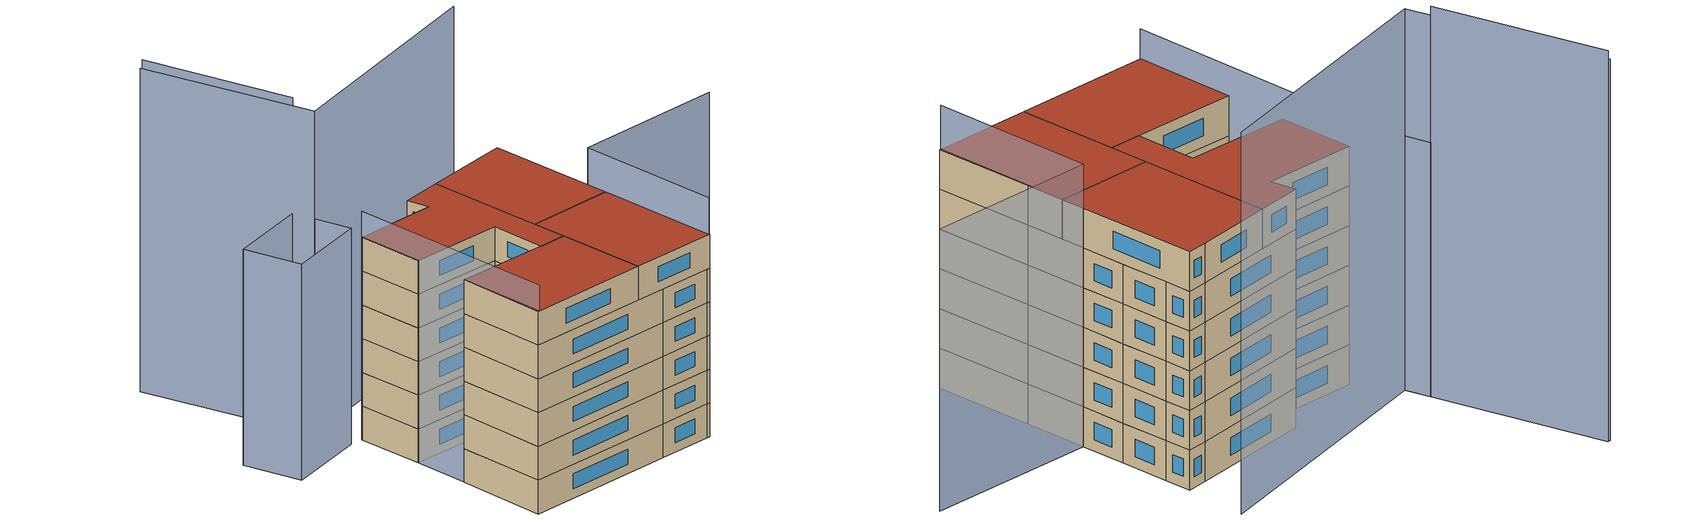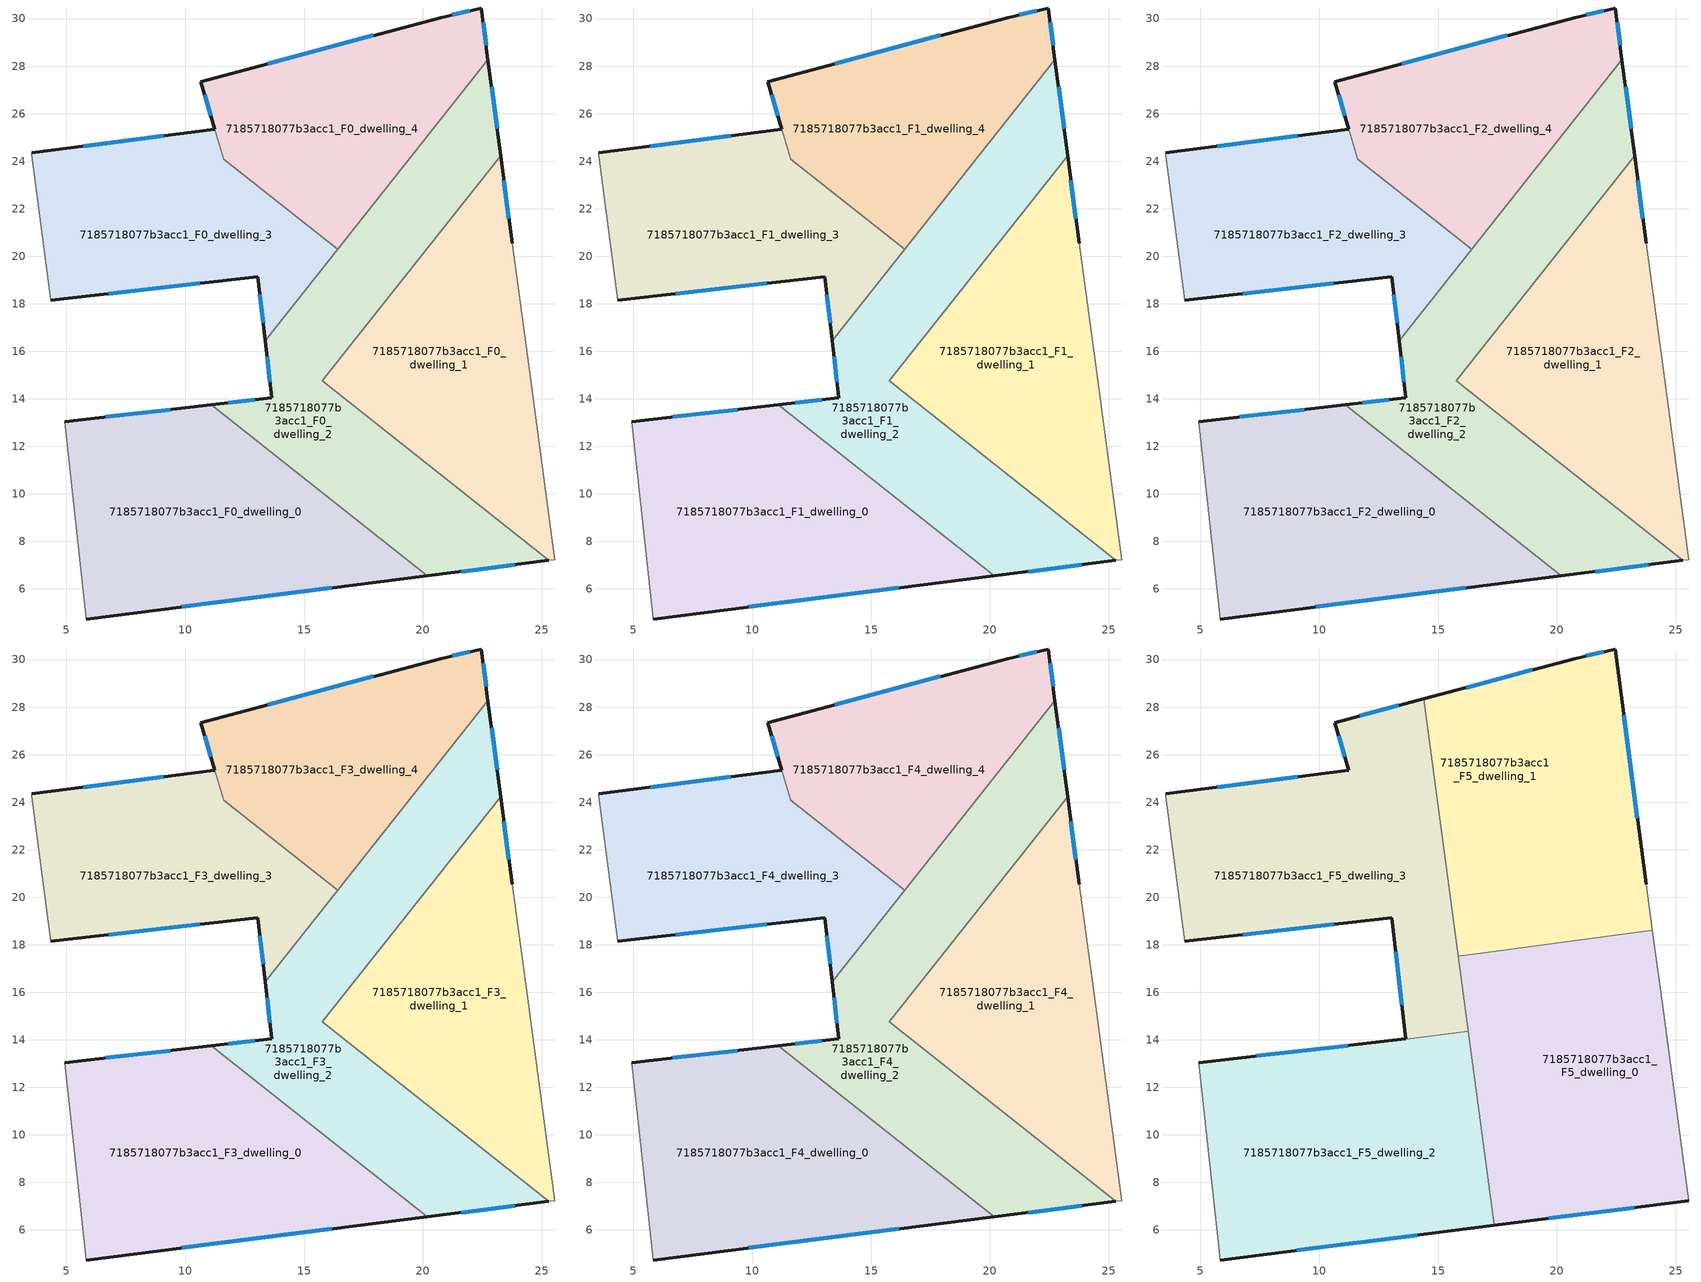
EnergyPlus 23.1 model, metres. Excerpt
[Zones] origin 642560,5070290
7185718077b3acc1_F0_dwelling_0
 floor ground (EU_floor_Construction): 20.18,6.55 5.84,4.73 4.94,13.04 11.1,13.75 z0
 wall outside (EU_wall_Construction): 11.1,13.75 4.94,13.04 / 5.84,4.73 20.18,6.55 z0:3
 wall to 7185718077b3acc1_F0_dwelling_2 (EU_wall_Construction): 20.18,6.55 11.1,13.75 z0:3
 wall adiabatic (EU_wall_Construction): 4.94,13.04 5.84,4.73 z0:3
 window (EU_Window_Construction): 9.37,13.55 6.66,13.24 / 9.85,5.24 16.16,6.04 z0.84:2.16
7185718077b3acc1_F0_dwelling_1
 floor ground (EU_floor_Construction): 23.27,24.22 23.75,20.54 24.45,15.44 25.55,7.23 25.3,7.2 15.77,14.75 z0
 wall outside (EU_wall_Construction): 23.75,20.54 23.27,24.22 z0:3
 wall to 7185718077b3acc1_F0_dwelling_2 (EU_wall_Construction): 23.27,24.22 15.77,14.75 25.3,7.2 z0:3
 wall adiabatic (EU_wall_Construction): 25.3,7.2 25.55,7.23 24.45,15.44 23.75,20.54 z0:3
 window (EU_Window_Construction): 23.62,21.57 23.41,23.19 z0.84:2.16
7185718077b3acc1_F0_dwelling_2
 floor ground (EU_floor_Construction): 22.74,28.28 23.27,24.22 15.77,14.75 25.3,7.2 20.18,6.55 11.1,13.75 13.65,14.04 13.36,16.45 z0
 wall outside (EU_wall_Construction): 23.27,24.22 22.74,28.28 / 20.18,6.55 25.3,7.2 / 13.36,16.45 13.65,14.04 11.1,13.75 z0:3
 wall to 7185718077b3acc1_F0_dwelling_4 (EU_wall_Construction): 22.74,28.28 16.41,20.29 z0:3
 wall to 7185718077b3acc1_F0_dwelling_3 (EU_wall_Construction): 16.41,20.29 13.36,16.45 z0:3
 window (EU_Window_Construction): 23.12,25.36 22.89,27.14 / 21.61,6.73 23.87,7.01 / 12.93,13.96 11.81,13.83 / 13.44,15.77 13.57,14.71 z0.84:2.16
7185718077b3acc1_F0_dwelling_3
 floor ground (EU_floor_Construction): 11.62,24.09 16.41,20.29 13.36,16.45 13.05,19.14 4.34,18.14 3.54,24.25 3.54,24.35 11.25,25.35 z0
 wall outside (EU_wall_Construction): 11.25,25.35 3.54,24.35 / 4.34,18.14 13.05,19.14 13.36,16.45 z0:3
 wall adiabatic (EU_wall_Construction): 3.54,24.35 3.54,24.25 4.34,18.14 z0:3
 wall to 7185718077b3acc1_F0_dwelling_4 (EU_wall_Construction): 16.41,20.29 11.62,24.09 11.25,25.35 z0:3
 window (EU_Window_Construction): 9.09,25.07 5.7,24.63 / 13.13,18.39 13.27,17.2 / 6.78,18.42 10.61,18.86 z0.84:2.16
7185718077b3acc1_F0_dwelling_4
 floor ground (EU_floor_Construction): 22.45,30.45 22.74,28.28 16.41,20.29 11.62,24.09 10.65,27.35 20.75,30.05 z0
 wall outside (EU_wall_Construction): 22.74,28.28 22.45,30.45 20.75,30.05 10.65,27.35 11.24,25.35 z0:3
 window (EU_Window_Construction): 10.81,26.79 11.08,25.91 / 17.92,29.29 13.48,28.1 / 21.98,30.33 21.23,30.16 / 22.66,28.88 22.53,29.84 z0.84:2.16
7185718077b3acc1_F1_dwelling_0
 floor to 7185718077b3acc1_F0_dwelling_0 (EU_floor_Construction): 20.18,6.55 5.84,4.73 4.94,13.04 11.1,13.75 z3
 wall outside (EU_wall_Construction): 11.1,13.75 4.94,13.04 / 5.84,4.73 20.18,6.55 z3:6
 wall to 7185718077b3acc1_F1_dwelling_2 (EU_wall_Construction): 20.18,6.55 11.1,13.75 z3:6
 wall adiabatic (EU_wall_Construction): 4.94,13.04 5.84,4.73 z3:6
 window (EU_Window_Construction): 9.37,13.55 6.66,13.24 / 9.85,5.24 16.16,6.04 z3.84:5.16
7185718077b3acc1_F1_dwelling_1
 floor to 7185718077b3acc1_F0_dwelling_1 (EU_floor_Construction): 23.27,24.22 23.75,20.54 24.45,15.44 25.55,7.23 25.3,7.2 15.77,14.75 z3
 wall outside (EU_wall_Construction): 23.75,20.54 23.27,24.22 z3:6
 wall to 7185718077b3acc1_F1_dwelling_2 (EU_wall_Construction): 23.27,24.22 15.77,14.75 25.3,7.2 z3:6
 wall adiabatic (EU_wall_Construction): 25.3,7.2 25.55,7.23 24.45,15.44 23.75,20.54 z3:6
 window (EU_Window_Construction): 23.62,21.57 23.41,23.19 z3.84:5.16
7185718077b3acc1_F1_dwelling_2
 floor to 7185718077b3acc1_F0_dwelling_2 (EU_floor_Construction): 22.74,28.28 23.27,24.22 15.77,14.75 25.3,7.2 20.18,6.55 11.1,13.75 13.65,14.04 13.36,16.45 z3
 wall outside (EU_wall_Construction): 23.27,24.22 22.74,28.28 / 20.18,6.55 25.3,7.2 / 13.36,16.45 13.65,14.04 11.1,13.75 z3:6
 wall to 7185718077b3acc1_F1_dwelling_4 (EU_wall_Construction): 22.74,28.28 16.41,20.29 z3:6
 wall to 7185718077b3acc1_F1_dwelling_3 (EU_wall_Construction): 16.41,20.29 13.36,16.45 z3:6
 window (EU_Window_Construction): 23.12,25.36 22.89,27.14 / 21.61,6.73 23.87,7.01 / 12.93,13.96 11.81,13.83 / 13.44,15.77 13.57,14.71 z3.84:5.16
7185718077b3acc1_F1_dwelling_3
 floor to 7185718077b3acc1_F0_dwelling_3 (EU_floor_Construction): 11.62,24.09 16.41,20.29 13.36,16.45 13.05,19.14 4.34,18.14 3.54,24.25 3.54,24.35 11.25,25.35 z3
 wall outside (EU_wall_Construction): 11.25,25.35 3.54,24.35 / 4.34,18.14 13.05,19.14 13.36,16.45 z3:6
 wall adiabatic (EU_wall_Construction): 3.54,24.35 3.54,24.25 4.34,18.14 z3:6
 wall to 7185718077b3acc1_F1_dwelling_4 (EU_wall_Construction): 16.41,20.29 11.62,24.09 11.25,25.35 z3:6
 window (EU_Window_Construction): 9.09,25.07 5.7,24.63 / 13.13,18.39 13.27,17.2 / 6.78,18.42 10.61,18.86 z3.84:5.16
7185718077b3acc1_F1_dwelling_4
 floor to 7185718077b3acc1_F0_dwelling_4 (EU_floor_Construction): 22.45,30.45 22.74,28.28 16.41,20.29 11.62,24.09 10.65,27.35 20.75,30.05 z3
 wall outside (EU_wall_Construction): 22.74,28.28 22.45,30.45 20.75,30.05 10.65,27.35 11.24,25.35 z3:6
 window (EU_Window_Construction): 10.81,26.79 11.08,25.91 / 17.92,29.29 13.48,28.1 / 21.98,30.33 21.23,30.16 / 22.66,28.88 22.53,29.84 z3.84:5.16
7185718077b3acc1_F2_dwelling_0
 floor to 7185718077b3acc1_F1_dwelling_0 (EU_floor_Construction): 20.18,6.55 5.84,4.73 4.94,13.04 11.1,13.75 z6
 wall outside (EU_wall_Construction): 11.1,13.75 4.94,13.04 / 5.84,4.73 20.18,6.55 z6:9
 wall to 7185718077b3acc1_F2_dwelling_2 (EU_wall_Construction): 20.18,6.55 11.1,13.75 z6:9
 wall adiabatic (EU_wall_Construction): 4.94,13.04 5.84,4.73 z6:9
 window (EU_Window_Construction): 9.37,13.55 6.66,13.24 / 9.85,5.24 16.16,6.04 z6.84:8.16
7185718077b3acc1_F2_dwelling_1
 floor to 7185718077b3acc1_F1_dwelling_1 (EU_floor_Construction): 23.27,24.22 23.75,20.54 24.45,15.44 25.55,7.23 25.3,7.2 15.77,14.75 z6
 wall outside (EU_wall_Construction): 23.75,20.54 23.27,24.22 z6:9
 wall to 7185718077b3acc1_F2_dwelling_2 (EU_wall_Construction): 23.27,24.22 15.77,14.75 25.3,7.2 z6:9
 wall adiabatic (EU_wall_Construction): 25.3,7.2 25.55,7.23 24.45,15.44 23.75,20.54 z6:9
 window (EU_Window_Construction): 23.62,21.57 23.41,23.19 z6.84:8.16
7185718077b3acc1_F2_dwelling_2
 floor to 7185718077b3acc1_F1_dwelling_2 (EU_floor_Construction): 22.74,28.28 23.27,24.22 15.77,14.75 25.3,7.2 20.18,6.55 11.1,13.75 13.65,14.04 13.36,16.45 z6
 wall outside (EU_wall_Construction): 23.27,24.22 22.74,28.28 / 20.18,6.55 25.3,7.2 / 13.36,16.45 13.65,14.04 11.1,13.75 z6:9
 wall to 7185718077b3acc1_F2_dwelling_4 (EU_wall_Construction): 22.74,28.28 16.41,20.29 z6:9
 wall to 7185718077b3acc1_F2_dwelling_3 (EU_wall_Construction): 16.41,20.29 13.36,16.45 z6:9
 window (EU_Window_Construction): 23.12,25.36 22.89,27.14 / 21.61,6.73 23.87,7.01 / 12.93,13.96 11.81,13.83 / 13.44,15.77 13.57,14.71 z6.84:8.16
7185718077b3acc1_F2_dwelling_3
 floor to 7185718077b3acc1_F1_dwelling_3 (EU_floor_Construction): 11.62,24.09 16.41,20.29 13.36,16.45 13.05,19.14 4.34,18.14 3.54,24.25 3.54,24.35 11.25,25.35 z6
 wall outside (EU_wall_Construction): 11.25,25.35 3.54,24.35 / 4.34,18.14 13.05,19.14 13.36,16.45 z6:9
 wall adiabatic (EU_wall_Construction): 3.54,24.35 3.54,24.25 4.34,18.14 z6:9
 wall to 7185718077b3acc1_F2_dwelling_4 (EU_wall_Construction): 16.41,20.29 11.62,24.09 11.25,25.35 z6:9
 window (EU_Window_Construction): 9.09,25.07 5.7,24.63 / 13.13,18.39 13.27,17.2 / 6.78,18.42 10.61,18.86 z6.84:8.16
7185718077b3acc1_F2_dwelling_4
 floor to 7185718077b3acc1_F1_dwelling_4 (EU_floor_Construction): 22.45,30.45 22.74,28.28 16.41,20.29 11.62,24.09 10.65,27.35 20.75,30.05 z6
 wall outside (EU_wall_Construction): 22.74,28.28 22.45,30.45 20.75,30.05 10.65,27.35 11.24,25.35 z6:9
 window (EU_Window_Construction): 10.81,26.79 11.08,25.91 / 17.92,29.29 13.48,28.1 / 21.98,30.33 21.23,30.16 / 22.66,28.88 22.53,29.84 z6.84:8.16
7185718077b3acc1_F3_dwelling_0
 floor to 7185718077b3acc1_F2_dwelling_0 (EU_floor_Construction): 20.18,6.55 5.84,4.73 4.94,13.04 11.1,13.75 z9
 wall outside (EU_wall_Construction): 11.1,13.75 4.94,13.04 / 5.84,4.73 20.18,6.55 z9:12
 wall to 7185718077b3acc1_F3_dwelling_2 (EU_wall_Construction): 20.18,6.55 11.1,13.75 z9:12
 wall adiabatic (EU_wall_Construction): 4.94,13.04 5.84,4.73 z9:12
 window (EU_Window_Construction): 9.37,13.55 6.66,13.24 / 9.85,5.24 16.16,6.04 z9.84:11.16
7185718077b3acc1_F3_dwelling_1
 floor to 7185718077b3acc1_F2_dwelling_1 (EU_floor_Construction): 23.27,24.22 23.75,20.54 24.45,15.44 25.55,7.23 25.3,7.2 15.77,14.75 z9
 wall outside (EU_wall_Construction): 23.75,20.54 23.27,24.22 z9:12
 wall to 7185718077b3acc1_F3_dwelling_2 (EU_wall_Construction): 23.27,24.22 15.77,14.75 25.3,7.2 z9:12
 wall adiabatic (EU_wall_Construction): 25.3,7.2 25.55,7.23 24.45,15.44 23.75,20.54 z9:12
 window (EU_Window_Construction): 23.62,21.57 23.41,23.19 z9.84:11.16
7185718077b3acc1_F3_dwelling_2
 floor to 7185718077b3acc1_F2_dwelling_2 (EU_floor_Construction): 22.74,28.28 23.27,24.22 15.77,14.75 25.3,7.2 20.18,6.55 11.1,13.75 13.65,14.04 13.36,16.45 z9
 wall outside (EU_wall_Construction): 23.27,24.22 22.74,28.28 / 20.18,6.55 25.3,7.2 / 13.36,16.45 13.65,14.04 11.1,13.75 z9:12
 wall to 7185718077b3acc1_F3_dwelling_4 (EU_wall_Construction): 22.74,28.28 16.41,20.29 z9:12
 wall to 7185718077b3acc1_F3_dwelling_3 (EU_wall_Construction): 16.41,20.29 13.36,16.45 z9:12
 window (EU_Window_Construction): 23.12,25.36 22.89,27.14 / 21.61,6.73 23.87,7.01 / 12.93,13.96 11.81,13.83 / 13.44,15.77 13.57,14.71 z9.84:11.16
7185718077b3acc1_F3_dwelling_3
 floor to 7185718077b3acc1_F2_dwelling_3 (EU_floor_Construction): 11.62,24.09 16.41,20.29 13.36,16.45 13.05,19.14 4.34,18.14 3.54,24.25 3.54,24.35 11.25,25.35 z9
 wall outside (EU_wall_Construction): 11.25,25.35 3.54,24.35 / 4.34,18.14 13.05,19.14 13.36,16.45 z9:12
 wall adiabatic (EU_wall_Construction): 3.54,24.35 3.54,24.25 4.34,18.14 z9:12
 wall to 7185718077b3acc1_F3_dwelling_4 (EU_wall_Construction): 16.41,20.29 11.62,24.09 11.25,25.35 z9:12
 window (EU_Window_Construction): 9.09,25.07 5.7,24.63 / 13.13,18.39 13.27,17.2 / 6.78,18.42 10.61,18.86 z9.84:11.16
7185718077b3acc1_F3_dwelling_4
 floor to 7185718077b3acc1_F2_dwelling_4 (EU_floor_Construction): 22.45,30.45 22.74,28.28 16.41,20.29 11.62,24.09 10.65,27.35 20.75,30.05 z9
 wall outside (EU_wall_Construction): 22.74,28.28 22.45,30.45 20.75,30.05 10.65,27.35 11.24,25.35 z9:12
 window (EU_Window_Construction): 10.81,26.79 11.08,25.91 / 17.92,29.29 13.48,28.1 / 21.98,30.33 21.23,30.16 / 22.66,28.88 22.53,29.84 z9.84:11.16
7185718077b3acc1_F4_dwelling_0
 floor to 7185718077b3acc1_F3_dwelling_0 (EU_floor_Construction): 20.18,6.55 5.84,4.73 4.94,13.04 11.1,13.75 z12
 wall outside (EU_wall_Construction): 11.1,13.75 4.94,13.04 / 5.84,4.73 20.18,6.55 z12:15
 wall to 7185718077b3acc1_F4_dwelling_2 (EU_wall_Construction): 20.18,6.55 11.1,13.75 z12:15
 wall adiabatic (EU_wall_Construction): 4.94,13.04 5.84,4.73 z12:15
 window (EU_Window_Construction): 9.37,13.55 6.66,13.24 / 9.85,5.24 16.16,6.04 z12.84:14.16
7185718077b3acc1_F4_dwelling_1
 floor to 7185718077b3acc1_F3_dwelling_1 (EU_floor_Construction): 23.27,24.22 23.75,20.54 24.45,15.44 25.55,7.23 25.3,7.2 15.77,14.75 z12
 wall outside (EU_wall_Construction): 23.75,20.54 23.27,24.22 z12:15
 wall to 7185718077b3acc1_F4_dwelling_2 (EU_wall_Construction): 23.27,24.22 15.77,14.75 25.3,7.2 z12:15
 wall adiabatic (EU_wall_Construction): 25.3,7.2 25.55,7.23 24.45,15.44 23.75,20.54 z12:15
 window (EU_Window_Construction): 23.62,21.57 23.41,23.19 z12.84:14.16
7185718077b3acc1_F4_dwelling_2
 floor to 7185718077b3acc1_F3_dwelling_2 (EU_floor_Construction): 22.74,28.28 23.27,24.22 15.77,14.75 25.3,7.2 20.18,6.55 11.1,13.75 13.65,14.04 13.36,16.45 z12
 wall outside (EU_wall_Construction): 23.27,24.22 22.74,28.28 / 20.18,6.55 25.3,7.2 / 13.36,16.45 13.65,14.04 11.1,13.75 z12:15
 wall to 7185718077b3acc1_F4_dwelling_4 (EU_wall_Construction): 22.74,28.28 16.41,20.29 z12:15
 wall to 7185718077b3acc1_F4_dwelling_3 (EU_wall_Construction): 16.41,20.29 13.36,16.45 z12:15
 window (EU_Window_Construction): 23.12,25.36 22.89,27.14 / 21.61,6.73 23.87,7.01 / 12.93,13.96 11.81,13.83 / 13.44,15.77 13.57,14.71 z12.84:14.16
7185718077b3acc1_F4_dwelling_3
 floor to 7185718077b3acc1_F3_dwelling_3 (EU_floor_Construction): 11.62,24.09 16.41,20.29 13.36,16.45 13.05,19.14 4.34,18.14 3.54,24.25 3.54,24.35 11.25,25.35 z12
 wall outside (EU_wall_Construction): 11.25,25.35 3.54,24.35 / 4.34,18.14 13.05,19.14 13.36,16.45 z12:15
 wall adiabatic (EU_wall_Construction): 3.54,24.35 3.54,24.25 4.34,18.14 z12:15
 wall to 7185718077b3acc1_F4_dwelling_4 (EU_wall_Construction): 16.41,20.29 11.62,24.09 11.25,25.35 z12:15
 window (EU_Window_Construction): 9.09,25.07 5.7,24.63 / 13.13,18.39 13.27,17.2 / 6.78,18.42 10.61,18.86 z12.84:14.16
7185718077b3acc1_F4_dwelling_4
 floor to 7185718077b3acc1_F3_dwelling_4 (EU_floor_Construction): 22.45,30.45 22.74,28.28 16.41,20.29 11.62,24.09 10.65,27.35 20.75,30.05 z12
 wall outside (EU_wall_Construction): 22.74,28.28 22.45,30.45 20.75,30.05 10.65,27.35 11.24,25.35 z12:15
 window (EU_Window_Construction): 10.81,26.79 11.08,25.91 / 17.92,29.29 13.48,28.1 / 21.98,30.33 21.23,30.16 / 22.66,28.88 22.53,29.84 z12.84:14.16
7185718077b3acc1_F5_dwelling_0
 floor to 7185718077b3acc1_F4_dwelling_1 (EU_floor_Construction): 24.02,18.6 24.45,15.44 25.55,7.23 25.3,7.2 16.27,14.36 16.15,15.24 18.2,17.83 z15
 floor to 7185718077b3acc1_F4_dwelling_2 (EU_floor_Construction): 25.3,7.2 20.18,6.55 16.97,9.09 16.27,14.36 z15; 18.2,17.83 16.15,15.24 15.85,17.51 z15
 floor to 7185718077b3acc1_F4_dwelling_0 (EU_floor_Construction): 20.18,6.55 17.36,6.19 16.97,9.09 z15
 wall outside (EU_wall_Construction): 17.36,6.19 25.55,7.23 z15:18
 wall to 7185718077b3acc1_F5_dwelling_1 (EU_wall_Construction): 24.02,18.6 15.85,17.51 z15:18
 wall adiabatic (EU_wall_Construction): 25.55,7.23 24.45,15.44 24.02,18.6 z15:18
 wall to 7185718077b3acc1_F5_dwelling_2 (EU_wall_Construction): 16.27,14.37 17.36,6.19 z15:18
 wall to 7185718077b3acc1_F5_dwelling_3 (EU_wall_Construction): 15.85,17.51 16.27,14.37 z15:18
 window (EU_Window_Construction): 19.65,6.48 23.25,6.94 z15.84:17.16
 roof outside (EU_roof_Construction): 25.55,7.23 24.45,15.44 24.02,18.6 15.85,17.51 17.36,6.19 z18
7185718077b3acc1_F5_dwelling_1
 floor to 7185718077b3acc1_F4_dwelling_4 (EU_floor_Construction): 22.45,30.45 22.74,28.27 16.41,20.29 15.36,21.12 14.4,28.35 20.75,30.05 z15
 floor to 7185718077b3acc1_F4_dwelling_1 (EU_floor_Construction): 23.27,24.22 23.75,20.54 24.02,18.6 18.2,17.83 z15
 floor to 7185718077b3acc1_F4_dwelling_3 (EU_floor_Construction): 16.41,20.29 15.61,19.28 15.36,21.12 z15
 floor to 7185718077b3acc1_F4_dwelling_2 (EU_floor_Construction): 22.74,28.27 23.27,24.22 18.2,17.83 15.85,17.51 15.61,19.28 z15
 wall outside (EU_wall_Construction): 23.75,20.54 22.45,30.45 20.75,30.05 14.4,28.35 z15:18
 wall adiabatic (EU_wall_Construction): 24.02,18.6 23.75,20.54 z15:18
 wall to 7185718077b3acc1_F5_dwelling_3 (EU_wall_Construction): 14.4,28.35 15.85,17.51 z15:18
 window (EU_Window_Construction): 18.97,29.57 16.18,28.83 / 21.98,30.33 21.23,30.16 / 23.39,23.31 22.82,27.67 z15.84:17.16
 roof outside (EU_roof_Construction): 24.02,18.6 23.75,20.54 22.45,30.45 20.75,30.05 14.4,28.35 15.85,17.51 z18
7185718077b3acc1_F5_dwelling_2
 floor to 7185718077b3acc1_F4_dwelling_0 (EU_floor_Construction): 16.97,9.09 17.36,6.19 5.84,4.73 4.94,13.04 11.1,13.75 z15
 floor to 7185718077b3acc1_F4_dwelling_2 (EU_floor_Construction): 16.27,14.36 16.97,9.09 11.1,13.75 13.64,14.04 13.65,14.02 16.25,14.37 z15
 wall outside (EU_wall_Construction): 13.64,14.04 4.94,13.04 / 5.84,4.73 17.36,6.19 z15:18
 wall to 7185718077b3acc1_F5_dwelling_3 (EU_wall_Construction): 16.27,14.37 13.65,14.02 13.64,14.04 z15:18
 wall adiabatic (EU_wall_Construction): 4.94,13.04 5.84,4.73 z15:18
 window (EU_Window_Construction): 11.2,13.76 7.38,13.32 / 9.06,5.14 14.13,5.78 z15.84:17.16
 roof outside (EU_roof_Construction): 17.36,6.19 16.27,14.37 13.65,14.02 13.64,14.04 4.94,13.04 5.84,4.73 z18
7185718077b3acc1_F5_dwelling_3
 floor to 7185718077b3acc1_F4_dwelling_2 (EU_floor_Construction): 15.61,19.28 16.15,15.24 15.77,14.75 16.25,14.37 13.65,14.02 13.65,14.04 13.36,16.45 z15
 floor to 7185718077b3acc1_F4_dwelling_3 (EU_floor_Construction): 11.62,24.09 15.36,21.12 15.61,19.28 13.36,16.45 13.05,19.14 4.34,18.14 3.54,24.25 3.54,24.35 11.25,25.35 z15
 floor to 7185718077b3acc1_F4_dwelling_1 (EU_floor_Construction): 16.15,15.24 16.27,14.37 16.25,14.37 15.77,14.75 z15
 floor to 7185718077b3acc1_F4_dwelling_4 (EU_floor_Construction): 14.4,28.35 15.36,21.12 11.62,24.09 10.65,27.35 z15
 wall outside (EU_wall_Construction): 4.34,18.14 13.05,19.14 13.64,14.04 / 14.4,28.35 10.65,27.35 11.25,25.35 3.54,24.35 z15:18
 wall adiabatic (EU_wall_Construction): 3.54,24.35 3.54,24.25 4.34,18.14 z15:18
 window (EU_Window_Construction): 13.21,17.71 13.48,15.47 / 6.78,18.42 10.61,18.86 / 9.09,25.07 5.7,24.63 / 10.81,26.79 11.08,25.91 / 13.35,28.07 11.7,27.63 z15.84:17.16
 roof outside (EU_roof_Construction): 16.27,14.37 14.4,28.35 10.65,27.35 11.25,25.35 3.54,24.35 3.54,24.25 4.34,18.14 13.05,19.14 13.64,14.04 13.65,14.02 z18
shading: 3.57,24.41 5.97,4.75 z0:20.3; 25.46,7.22 23.75,20.54 / 23.75,20.54 37.76,22.34 z0:21.3; -6.84,26.66 0.45,29.36 / 0.45,29.36 2.34,24.25 / 2.34,24.25 -4.95,21.56 / -4.95,21.56 -6.84,26.66 z0:19.2; -4.51,42.42 0.44,29.35 z0:29.5; 22.09,35.56 1.15,27.42 / 1.15,27.42 -4.68,42.43 z0:28.8
[Building]
EU S2 Campaign: North Axis=0; Terrain=City; Solar Distribution=FullExterior
[Site:Location]
Lyon-Bron: Latitude=45.75; Longitude=5; Time Zone=1; Elevation=198
[SizingPeriod:WeatherFileDays]
AnnualSizingPeriod: Begin Month=1; Begin Day of Month=1; End Month=12; End Day of Month=31; Day of Week for Start Day=Monday; Use Weather File Daylight Saving Period=No; Use Weather File Rain and Snow Indicators=No
[MATERIAL]
EU_InternalMass_Material: Roughness=MediumRough; Thickness=0.1; Conductivity=1; Density=1800; Specific Heat=900; Thermal Absorptance=0.9; Solar Absorptance=0.7; Visible Absorptance=0.7
[MATERIAL:NOMASS] Roughness=MediumRough; Thermal Absorptance=0.9; Solar Absorptance=0.7; Visible Absorptance=0.7
Name | Thermal Resistance
EU_wall_NoMass | 0.776494
EU_roof_NoMass | 0.486893
EU_floor_NoMass | 0.421597
[WINDOWMATERIAL:SIMPLEGLAZINGSYSTEM]
EU_Window_SimpleGlazing: UFactor=4.24961; Solar Heat Gain Coefficient=0.83; Visible Transmittance=0.83
[CONSTRUCTION]
EU_wall_Construction: EU_wall_NoMass
EU_roof_Construction: EU_roof_NoMass
EU_floor_Construction: EU_floor_NoMass
EU_InternalMass_Construction: EU_InternalMass_Material
EU_Window_Construction: EU_Window_SimpleGlazing
[ZONE] Type=1; Multiplier=1; Ceiling Height=autocalculate; Floor Area=autocalculate; Part of Total Floor Area=Yes
Name | Volume
7185718077b3acc1_F0_dwelling_0; 7185718077b3acc1_F1_dwelling_0; 7185718077b3acc1_F2_dwelling_0; 7185718077b3acc1_F3_dwelling_0; 7185718077b3acc1_F4_dwelling_0 | 257.259
7185718077b3acc1_F5_dwelling_0 | 283.586
7185718077b3acc1_F0_dwelling_1; 7185718077b3acc1_F1_dwelling_1; 7185718077b3acc1_F2_dwelling_1; 7185718077b3acc1_F3_dwelling_1; 7185718077b3acc1_F4_dwelling_1 | 226.863
7185718077b3acc1_F5_dwelling_1 | 283.587
7185718077b3acc1_F0_dwelling_2; 7185718077b3acc1_F1_dwelling_2; 7185718077b3acc1_F2_dwelling_2; 7185718077b3acc1_F3_dwelling_2; 7185718077b3acc1_F4_dwelling_2 | 257.278
7185718077b3acc1_F5_dwelling_2 | 286.146
7185718077b3acc1_F0_dwelling_3; 7185718077b3acc1_F1_dwelling_3; 7185718077b3acc1_F2_dwelling_3; 7185718077b3acc1_F3_dwelling_3; 7185718077b3acc1_F4_dwelling_3 | 198.515
7185718077b3acc1_F5_dwelling_3 | 281.04
7185718077b3acc1_F0_dwelling_4; 7185718077b3acc1_F1_dwelling_4; 7185718077b3acc1_F2_dwelling_4; 7185718077b3acc1_F3_dwelling_4; 7185718077b3acc1_F4_dwelling_4 | 194.441
[INTERNALMASS] Construction=EU_InternalMass_Construction
Name | Zone or ZoneList | Surface Area
7185718077b3acc1_F0_dwelling_0_EU_InternalMass | 7185718077b3acc1_F0_dwelling_0 | 85.7509
7185718077b3acc1_F0_dwelling_1_EU_InternalMass | 7185718077b3acc1_F0_dwelling_1 | 75.6219
7185718077b3acc1_F0_dwelling_2_EU_InternalMass | 7185718077b3acc1_F0_dwelling_2 | 85.7592
7185718077b3acc1_F0_dwelling_3_EU_InternalMass | 7185718077b3acc1_F0_dwelling_3 | 66.1717
7185718077b3acc1_F0_dwelling_4_EU_InternalMass | 7185718077b3acc1_F0_dwelling_4 | 64.8128
7185718077b3acc1_F1_dwelling_0_EU_InternalMass | 7185718077b3acc1_F1_dwelling_0 | 85.7509
7185718077b3acc1_F1_dwelling_1_EU_InternalMass | 7185718077b3acc1_F1_dwelling_1 | 75.6219
7185718077b3acc1_F1_dwelling_2_EU_InternalMass | 7185718077b3acc1_F1_dwelling_2 | 85.7592
7185718077b3acc1_F1_dwelling_3_EU_InternalMass | 7185718077b3acc1_F1_dwelling_3 | 66.1717
7185718077b3acc1_F1_dwelling_4_EU_InternalMass | 7185718077b3acc1_F1_dwelling_4 | 64.8128
7185718077b3acc1_F2_dwelling_0_EU_InternalMass | 7185718077b3acc1_F2_dwelling_0 | 85.7509
7185718077b3acc1_F2_dwelling_1_EU_InternalMass | 7185718077b3acc1_F2_dwelling_1 | 75.6219
7185718077b3acc1_F2_dwelling_2_EU_InternalMass | 7185718077b3acc1_F2_dwelling_2 | 85.7592
7185718077b3acc1_F2_dwelling_3_EU_InternalMass | 7185718077b3acc1_F2_dwelling_3 | 66.1717
7185718077b3acc1_F2_dwelling_4_EU_InternalMass | 7185718077b3acc1_F2_dwelling_4 | 64.8128
7185718077b3acc1_F3_dwelling_0_EU_InternalMass | 7185718077b3acc1_F3_dwelling_0 | 85.7509
7185718077b3acc1_F3_dwelling_1_EU_InternalMass | 7185718077b3acc1_F3_dwelling_1 | 75.6219
7185718077b3acc1_F3_dwelling_2_EU_InternalMass | 7185718077b3acc1_F3_dwelling_2 | 85.7592
7185718077b3acc1_F3_dwelling_3_EU_InternalMass | 7185718077b3acc1_F3_dwelling_3 | 66.1717
7185718077b3acc1_F3_dwelling_4_EU_InternalMass | 7185718077b3acc1_F3_dwelling_4 | 64.8128
7185718077b3acc1_F4_dwelling_0_EU_InternalMass | 7185718077b3acc1_F4_dwelling_0 | 85.7509
7185718077b3acc1_F4_dwelling_1_EU_InternalMass | 7185718077b3acc1_F4_dwelling_1 | 75.6219
7185718077b3acc1_F4_dwelling_2_EU_InternalMass | 7185718077b3acc1_F4_dwelling_2 | 85.7592
7185718077b3acc1_F4_dwelling_3_EU_InternalMass | 7185718077b3acc1_F4_dwelling_3 | 66.1717
7185718077b3acc1_F4_dwelling_4_EU_InternalMass | 7185718077b3acc1_F4_dwelling_4 | 64.8128
7185718077b3acc1_F5_dwelling_0_EU_InternalMass | 7185718077b3acc1_F5_dwelling_0 | 94.5285
7185718077b3acc1_F5_dwelling_1_EU_InternalMass | 7185718077b3acc1_F5_dwelling_1 | 94.5291
7185718077b3acc1_F5_dwelling_2_EU_InternalMass | 7185718077b3acc1_F5_dwelling_2 | 95.3826
7185718077b3acc1_F5_dwelling_3_EU_InternalMass | 7185718077b3acc1_F5_dwelling_3 | 93.6796
[OTHEREQUIPMENT] Fuel Type=Electricity; Design Level Calculation Method=Watts/Area; Power per Zone Floor Area=1; Fraction Latent=0; Fraction Radiant=0; Fraction Lost=0; Carbon Dioxide Generation Rate=0; EndUse Subcategory=EU_Step8_InternalGains
Name | Zone or ZoneList or Space or SpaceList | Schedule
EU_Step8_InternalGain_7185718077b3acc1_F0_dwelling_0_f000 | 7185718077b3acc1_F0_dwelling_0 | EU_Step8_GainSchedule_7185718077b3acc1_F0_dwelling_0_f000
EU_Step8_InternalGain_7185718077b3acc1_F0_dwelling_1_f000 | 7185718077b3acc1_F0_dwelling_1 | EU_Step8_GainSchedule_7185718077b3acc1_F0_dwelling_1_f000
EU_Step8_InternalGain_7185718077b3acc1_F0_dwelling_2_f000 | 7185718077b3acc1_F0_dwelling_2 | EU_Step8_GainSchedule_7185718077b3acc1_F0_dwelling_2_f000
EU_Step8_InternalGain_7185718077b3acc1_F0_dwelling_3_f000 | 7185718077b3acc1_F0_dwelling_3 | EU_Step8_GainSchedule_7185718077b3acc1_F0_dwelling_3_f000
EU_Step8_InternalGain_7185718077b3acc1_F0_dwelling_4_f000 | 7185718077b3acc1_F0_dwelling_4 | EU_Step8_GainSchedule_7185718077b3acc1_F0_dwelling_4_f000
EU_Step8_InternalGain_7185718077b3acc1_F1_dwelling_0_f000 | 7185718077b3acc1_F1_dwelling_0 | EU_Step8_GainSchedule_7185718077b3acc1_F1_dwelling_0_f000
EU_Step8_InternalGain_7185718077b3acc1_F1_dwelling_1_f000 | 7185718077b3acc1_F1_dwelling_1 | EU_Step8_GainSchedule_7185718077b3acc1_F1_dwelling_1_f000
EU_Step8_InternalGain_7185718077b3acc1_F1_dwelling_2_f000 | 7185718077b3acc1_F1_dwelling_2 | EU_Step8_GainSchedule_7185718077b3acc1_F1_dwelling_2_f000
EU_Step8_InternalGain_7185718077b3acc1_F1_dwelling_3_f000 | 7185718077b3acc1_F1_dwelling_3 | EU_Step8_GainSchedule_7185718077b3acc1_F1_dwelling_3_f000
EU_Step8_InternalGain_7185718077b3acc1_F1_dwelling_4_f000 | 7185718077b3acc1_F1_dwelling_4 | EU_Step8_GainSchedule_7185718077b3acc1_F1_dwelling_4_f000
EU_Step8_InternalGain_7185718077b3acc1_F2_dwelling_0_f000 | 7185718077b3acc1_F2_dwelling_0 | EU_Step8_GainSchedule_7185718077b3acc1_F2_dwelling_0_f000
EU_Step8_InternalGain_7185718077b3acc1_F2_dwelling_1_f000 | 7185718077b3acc1_F2_dwelling_1 | EU_Step8_GainSchedule_7185718077b3acc1_F2_dwelling_1_f000
EU_Step8_InternalGain_7185718077b3acc1_F2_dwelling_2_f000 | 7185718077b3acc1_F2_dwelling_2 | EU_Step8_GainSchedule_7185718077b3acc1_F2_dwelling_2_f000
EU_Step8_InternalGain_7185718077b3acc1_F2_dwelling_3_f000 | 7185718077b3acc1_F2_dwelling_3 | EU_Step8_GainSchedule_7185718077b3acc1_F2_dwelling_3_f000
EU_Step8_InternalGain_7185718077b3acc1_F2_dwelling_4_f000 | 7185718077b3acc1_F2_dwelling_4 | EU_Step8_GainSchedule_7185718077b3acc1_F2_dwelling_4_f000
EU_Step8_InternalGain_7185718077b3acc1_F3_dwelling_0_f000 | 7185718077b3acc1_F3_dwelling_0 | EU_Step8_GainSchedule_7185718077b3acc1_F3_dwelling_0_f000
EU_Step8_InternalGain_7185718077b3acc1_F3_dwelling_1_f000 | 7185718077b3acc1_F3_dwelling_1 | EU_Step8_GainSchedule_7185718077b3acc1_F3_dwelling_1_f000
EU_Step8_InternalGain_7185718077b3acc1_F3_dwelling_2_f000 | 7185718077b3acc1_F3_dwelling_2 | EU_Step8_GainSchedule_7185718077b3acc1_F3_dwelling_2_f000
EU_Step8_InternalGain_7185718077b3acc1_F3_dwelling_3_f000 | 7185718077b3acc1_F3_dwelling_3 | EU_Step8_GainSchedule_7185718077b3acc1_F3_dwelling_3_f000
EU_Step8_InternalGain_7185718077b3acc1_F3_dwelling_4_f000 | 7185718077b3acc1_F3_dwelling_4 | EU_Step8_GainSchedule_7185718077b3acc1_F3_dwelling_4_f000
EU_Step8_InternalGain_7185718077b3acc1_F4_dwelling_0_f000 | 7185718077b3acc1_F4_dwelling_0 | EU_Step8_GainSchedule_7185718077b3acc1_F4_dwelling_0_f000
EU_Step8_InternalGain_7185718077b3acc1_F4_dwelling_1_f000 | 7185718077b3acc1_F4_dwelling_1 | EU_Step8_GainSchedule_7185718077b3acc1_F4_dwelling_1_f000
EU_Step8_InternalGain_7185718077b3acc1_F4_dwelling_2_f000 | 7185718077b3acc1_F4_dwelling_2 | EU_Step8_GainSchedule_7185718077b3acc1_F4_dwelling_2_f000
EU_Step8_InternalGain_7185718077b3acc1_F4_dwelling_3_f000 | 7185718077b3acc1_F4_dwelling_3 | EU_Step8_GainSchedule_7185718077b3acc1_F4_dwelling_3_f000
EU_Step8_InternalGain_7185718077b3acc1_F4_dwelling_4_f000 | 7185718077b3acc1_F4_dwelling_4 | EU_Step8_GainSchedule_7185718077b3acc1_F4_dwelling_4_f000
EU_Step8_InternalGain_7185718077b3acc1_F5_dwelling_0_f000 | 7185718077b3acc1_F5_dwelling_0 | EU_Step8_GainSchedule_7185718077b3acc1_F5_dwelling_0_f000
EU_Step8_InternalGain_7185718077b3acc1_F5_dwelling_1_f000 | 7185718077b3acc1_F5_dwelling_1 | EU_Step8_GainSchedule_7185718077b3acc1_F5_dwelling_1_f000
EU_Step8_InternalGain_7185718077b3acc1_F5_dwelling_2_f000 | 7185718077b3acc1_F5_dwelling_2 | EU_Step8_GainSchedule_7185718077b3acc1_F5_dwelling_2_f000
EU_Step8_InternalGain_7185718077b3acc1_F5_dwelling_3_f000 | 7185718077b3acc1_F5_dwelling_3 | EU_Step8_GainSchedule_7185718077b3acc1_F5_dwelling_3_f000
[ZONEVENTILATION:DESIGNFLOWRATE] Schedule=EU_AlwaysOn; Design Flow Rate Calculation Method=AirChanges/Hour; Air Changes per Hour=0.693814; Ventilation Type=Natural; Fan Pressure Rise=0; Fan Total Efficiency=1; Constant Term Coefficient=1; Temperature Term Coefficient=0; Velocity Term Coefficient=0; Velocity Squared Term Coefficient=0; Minimum Indoor Temperature=-100; Maximum Indoor Temperature=100; Delta Temperature=-100; Minimum Outdoor Temperature=-100; Maximum Outdoor Temperature=100; Maximum Wind Speed=40
Name | Zone or ZoneList or Space or SpaceList
EU_ConstantAir_7185718077b3acc1_F0_dwelling_0 | 7185718077b3acc1_F0_dwelling_0
EU_ConstantAir_7185718077b3acc1_F0_dwelling_1 | 7185718077b3acc1_F0_dwelling_1
EU_ConstantAir_7185718077b3acc1_F0_dwelling_2 | 7185718077b3acc1_F0_dwelling_2
EU_ConstantAir_7185718077b3acc1_F0_dwelling_3 | 7185718077b3acc1_F0_dwelling_3
EU_ConstantAir_7185718077b3acc1_F0_dwelling_4 | 7185718077b3acc1_F0_dwelling_4
EU_ConstantAir_7185718077b3acc1_F1_dwelling_0 | 7185718077b3acc1_F1_dwelling_0
EU_ConstantAir_7185718077b3acc1_F1_dwelling_1 | 7185718077b3acc1_F1_dwelling_1
EU_ConstantAir_7185718077b3acc1_F1_dwelling_2 | 7185718077b3acc1_F1_dwelling_2
EU_ConstantAir_7185718077b3acc1_F1_dwelling_3 | 7185718077b3acc1_F1_dwelling_3
EU_ConstantAir_7185718077b3acc1_F1_dwelling_4 | 7185718077b3acc1_F1_dwelling_4
EU_ConstantAir_7185718077b3acc1_F2_dwelling_0 | 7185718077b3acc1_F2_dwelling_0
EU_ConstantAir_7185718077b3acc1_F2_dwelling_1 | 7185718077b3acc1_F2_dwelling_1
EU_ConstantAir_7185718077b3acc1_F2_dwelling_2 | 7185718077b3acc1_F2_dwelling_2
EU_ConstantAir_7185718077b3acc1_F2_dwelling_3 | 7185718077b3acc1_F2_dwelling_3
EU_ConstantAir_7185718077b3acc1_F2_dwelling_4 | 7185718077b3acc1_F2_dwelling_4
EU_ConstantAir_7185718077b3acc1_F3_dwelling_0 | 7185718077b3acc1_F3_dwelling_0
EU_ConstantAir_7185718077b3acc1_F3_dwelling_1 | 7185718077b3acc1_F3_dwelling_1
EU_ConstantAir_7185718077b3acc1_F3_dwelling_2 | 7185718077b3acc1_F3_dwelling_2
EU_ConstantAir_7185718077b3acc1_F3_dwelling_3 | 7185718077b3acc1_F3_dwelling_3
EU_ConstantAir_7185718077b3acc1_F3_dwelling_4 | 7185718077b3acc1_F3_dwelling_4
EU_ConstantAir_7185718077b3acc1_F4_dwelling_0 | 7185718077b3acc1_F4_dwelling_0
EU_ConstantAir_7185718077b3acc1_F4_dwelling_1 | 7185718077b3acc1_F4_dwelling_1
EU_ConstantAir_7185718077b3acc1_F4_dwelling_2 | 7185718077b3acc1_F4_dwelling_2
EU_ConstantAir_7185718077b3acc1_F4_dwelling_3 | 7185718077b3acc1_F4_dwelling_3
EU_ConstantAir_7185718077b3acc1_F4_dwelling_4 | 7185718077b3acc1_F4_dwelling_4
EU_ConstantAir_7185718077b3acc1_F5_dwelling_0 | 7185718077b3acc1_F5_dwelling_0
EU_ConstantAir_7185718077b3acc1_F5_dwelling_1 | 7185718077b3acc1_F5_dwelling_1
EU_ConstantAir_7185718077b3acc1_F5_dwelling_2 | 7185718077b3acc1_F5_dwelling_2
EU_ConstantAir_7185718077b3acc1_F5_dwelling_3 | 7185718077b3acc1_F5_dwelling_3
[HVACTEMPLATE:THERMOSTAT] Constant Heating Setpoint=20; Constant Cooling Setpoint=50
EU_HeatOnly_7185718077b3acc1_F0_dwelling_0; EU_HeatOnly_7185718077b3acc1_F0_dwelling_1; EU_HeatOnly_7185718077b3acc1_F0_dwelling_2; EU_HeatOnly_7185718077b3acc1_F0_dwelling_3; EU_HeatOnly_7185718077b3acc1_F0_dwelling_4; EU_HeatOnly_7185718077b3acc1_F1_dwelling_0; EU_HeatOnly_7185718077b3acc1_F1_dwelling_1; EU_HeatOnly_7185718077b3acc1_F1_dwelling_2; EU_HeatOnly_7185718077b3acc1_F1_dwelling_3; EU_HeatOnly_7185718077b3acc1_F1_dwelling_4; EU_HeatOnly_7185718077b3acc1_F2_dwelling_0; EU_HeatOnly_7185718077b3acc1_F2_dwelling_1; EU_HeatOnly_7185718077b3acc1_F2_dwelling_2; EU_HeatOnly_7185718077b3acc1_F2_dwelling_3; EU_HeatOnly_7185718077b3acc1_F2_dwelling_4; EU_HeatOnly_7185718077b3acc1_F3_dwelling_0; EU_HeatOnly_7185718077b3acc1_F3_dwelling_1; EU_HeatOnly_7185718077b3acc1_F3_dwelling_2; EU_HeatOnly_7185718077b3acc1_F3_dwelling_3; EU_HeatOnly_7185718077b3acc1_F3_dwelling_4; EU_HeatOnly_7185718077b3acc1_F4_dwelling_0; EU_HeatOnly_7185718077b3acc1_F4_dwelling_1; EU_HeatOnly_7185718077b3acc1_F4_dwelling_2; EU_HeatOnly_7185718077b3acc1_F4_dwelling_3; EU_HeatOnly_7185718077b3acc1_F4_dwelling_4; EU_HeatOnly_7185718077b3acc1_F5_dwelling_0; EU_HeatOnly_7185718077b3acc1_F5_dwelling_1; EU_HeatOnly_7185718077b3acc1_F5_dwelling_2; EU_HeatOnly_7185718077b3acc1_F5_dwelling_3
[HVACTEMPLATE:ZONE:IDEALLOADSAIRSYSTEM] System Availability Schedule=EU_AlwaysOn; Maximum Heating Supply Air Temperature=50; Minimum Cooling Supply Air Temperature=13; Maximum Heating Supply Air Humidity Ratio=0.0156; Minimum Cooling Supply Air Humidity Ratio=0.0077; Heating Limit=NoLimit; Cooling Limit=NoLimit; Heating Availability Schedule=EU_AlwaysOn; Cooling Availability Schedule=EU_CoolingOff; Dehumidification Control Type=ConstantSensibleHeatRatio; Cooling Sensible Heat Ratio=0.7; Dehumidification Setpoint=60; Humidification Control Type=None; Humidification Setpoint=30; Outdoor Air Method=None; Outdoor Air Flow Rate per Person=0.00944; Outdoor Air Flow Rate per Zone Floor Area=0; Outdoor Air Flow Rate per Zone=0; Demand Controlled Ventilation Type=None; Outdoor Air Economizer Type=NoEconomizer; Heat Recovery Type=None; Sensible Heat Recovery Effectiveness=0.7; Latent Heat Recovery Effectiveness=0.65
Name | Template Thermostat
7185718077b3acc1_F0_dwelling_0 | EU_HeatOnly_7185718077b3acc1_F0_dwelling_0
7185718077b3acc1_F0_dwelling_1 | EU_HeatOnly_7185718077b3acc1_F0_dwelling_1
7185718077b3acc1_F0_dwelling_2 | EU_HeatOnly_7185718077b3acc1_F0_dwelling_2
7185718077b3acc1_F0_dwelling_3 | EU_HeatOnly_7185718077b3acc1_F0_dwelling_3
7185718077b3acc1_F0_dwelling_4 | EU_HeatOnly_7185718077b3acc1_F0_dwelling_4
7185718077b3acc1_F1_dwelling_0 | EU_HeatOnly_7185718077b3acc1_F1_dwelling_0
7185718077b3acc1_F1_dwelling_1 | EU_HeatOnly_7185718077b3acc1_F1_dwelling_1
7185718077b3acc1_F1_dwelling_2 | EU_HeatOnly_7185718077b3acc1_F1_dwelling_2
7185718077b3acc1_F1_dwelling_3 | EU_HeatOnly_7185718077b3acc1_F1_dwelling_3
7185718077b3acc1_F1_dwelling_4 | EU_HeatOnly_7185718077b3acc1_F1_dwelling_4
7185718077b3acc1_F2_dwelling_0 | EU_HeatOnly_7185718077b3acc1_F2_dwelling_0
7185718077b3acc1_F2_dwelling_1 | EU_HeatOnly_7185718077b3acc1_F2_dwelling_1
7185718077b3acc1_F2_dwelling_2 | EU_HeatOnly_7185718077b3acc1_F2_dwelling_2
7185718077b3acc1_F2_dwelling_3 | EU_HeatOnly_7185718077b3acc1_F2_dwelling_3
7185718077b3acc1_F2_dwelling_4 | EU_HeatOnly_7185718077b3acc1_F2_dwelling_4
7185718077b3acc1_F3_dwelling_0 | EU_HeatOnly_7185718077b3acc1_F3_dwelling_0
7185718077b3acc1_F3_dwelling_1 | EU_HeatOnly_7185718077b3acc1_F3_dwelling_1
7185718077b3acc1_F3_dwelling_2 | EU_HeatOnly_7185718077b3acc1_F3_dwelling_2
7185718077b3acc1_F3_dwelling_3 | EU_HeatOnly_7185718077b3acc1_F3_dwelling_3
7185718077b3acc1_F3_dwelling_4 | EU_HeatOnly_7185718077b3acc1_F3_dwelling_4
7185718077b3acc1_F4_dwelling_0 | EU_HeatOnly_7185718077b3acc1_F4_dwelling_0
7185718077b3acc1_F4_dwelling_1 | EU_HeatOnly_7185718077b3acc1_F4_dwelling_1
7185718077b3acc1_F4_dwelling_2 | EU_HeatOnly_7185718077b3acc1_F4_dwelling_2
7185718077b3acc1_F4_dwelling_3 | EU_HeatOnly_7185718077b3acc1_F4_dwelling_3
7185718077b3acc1_F4_dwelling_4 | EU_HeatOnly_7185718077b3acc1_F4_dwelling_4
7185718077b3acc1_F5_dwelling_0 | EU_HeatOnly_7185718077b3acc1_F5_dwelling_0
7185718077b3acc1_F5_dwelling_1 | EU_HeatOnly_7185718077b3acc1_F5_dwelling_1
7185718077b3acc1_F5_dwelling_2 | EU_HeatOnly_7185718077b3acc1_F5_dwelling_2
7185718077b3acc1_F5_dwelling_3 | EU_HeatOnly_7185718077b3acc1_F5_dwelling_3
[SIZING:ZONE] Zone Cooling Design Supply Air Temperature Input Method=SupplyAirTemperature; Zone Cooling Design Supply Air Temperature=13; Zone Heating Design Supply Air Temperature Input Method=SupplyAirTemperature; Zone Heating Design Supply Air Temperature=50; Zone Cooling Design Supply Air Humidity Ratio=0.008; Zone Heating Design Supply Air Humidity Ratio=0.008; Cooling Design Air Flow Method=DesignDay; Cooling Design Air Flow Rate=0; Cooling Minimum Air Flow per Zone Floor Area=0.000762; Cooling Minimum Air Flow=0; Cooling Minimum Air Flow Fraction=0.2; Heating Design Air Flow Method=DesignDay; Heating Design Air Flow Rate=0; Heating Maximum Air Flow per Zone Floor Area=0.002032; Heating Maximum Air Flow=0.141576; Heating Maximum Air Flow Fraction=0.3; Account for Dedicated Outdoor Air System=No; Dedicated Outdoor Air System Control Strategy=NeutralSupplyAir; Dedicated Outdoor Air Low Setpoint Temperature for Design=autosize; Dedicated Outdoor Air High Setpoint Temperature for Design=autosize; Zone Load Sizing Method=Sensible Load Only No Latent Load; Zone Latent Cooling Design Supply Air Humidity Ratio Input Method=HumidityRatioDifference; Zone Cooling Design Supply Air Humidity Ratio Difference=0.005; Zone Latent Heating Design Supply Air Humidity Ratio Input Method=HumidityRatioDifference; Zone Humidification Design Supply Air Humidity Ratio Difference=0.005
7185718077b3acc1_F0_dwelling_0; 7185718077b3acc1_F0_dwelling_1; 7185718077b3acc1_F0_dwelling_2; 7185718077b3acc1_F0_dwelling_3; 7185718077b3acc1_F0_dwelling_4; 7185718077b3acc1_F1_dwelling_0; 7185718077b3acc1_F1_dwelling_1; 7185718077b3acc1_F1_dwelling_2; 7185718077b3acc1_F1_dwelling_3; 7185718077b3acc1_F1_dwelling_4; 7185718077b3acc1_F2_dwelling_0; 7185718077b3acc1_F2_dwelling_1; 7185718077b3acc1_F2_dwelling_2; 7185718077b3acc1_F2_dwelling_3; 7185718077b3acc1_F2_dwelling_4; 7185718077b3acc1_F3_dwelling_0; 7185718077b3acc1_F3_dwelling_1; 7185718077b3acc1_F3_dwelling_2; 7185718077b3acc1_F3_dwelling_3; 7185718077b3acc1_F3_dwelling_4; 7185718077b3acc1_F4_dwelling_0; 7185718077b3acc1_F4_dwelling_1; 7185718077b3acc1_F4_dwelling_2; 7185718077b3acc1_F4_dwelling_3; 7185718077b3acc1_F4_dwelling_4; 7185718077b3acc1_F5_dwelling_0; 7185718077b3acc1_F5_dwelling_1; 7185718077b3acc1_F5_dwelling_2; 7185718077b3acc1_F5_dwelling_3
[SCHEDULE:CONSTANT]
Name | Hourly Value
EU_AlwaysOn | 1
EU_CoolingOff | 0
[SCHEDULE:FILE] Column Number=1; Rows to Skip at Top=0; Number of Hours of Data=8760; Column Separator=Comma; Interpolate to Timestep=No; Minutes per Item=60; Adjust Schedule for Daylight Savings=Yes
Name | File
EU_Step8_GainSchedule_7185718077b3acc1_F0_dwelling_0_f000 | ../../schedules/7185718077b3acc1/7185718077b3acc1_F0_dwelling_0_f000_gain.csv
EU_Step8_GainSchedule_7185718077b3acc1_F0_dwelling_1_f000 | ../../schedules/7185718077b3acc1/7185718077b3acc1_F0_dwelling_1_f000_gain.csv
EU_Step8_GainSchedule_7185718077b3acc1_F0_dwelling_2_f000 | ../../schedules/7185718077b3acc1/7185718077b3acc1_F0_dwelling_2_f000_gain.csv
EU_Step8_GainSchedule_7185718077b3acc1_F0_dwelling_3_f000 | ../../schedules/7185718077b3acc1/7185718077b3acc1_F0_dwelling_3_f000_gain.csv
EU_Step8_GainSchedule_7185718077b3acc1_F0_dwelling_4_f000 | ../../schedules/7185718077b3acc1/7185718077b3acc1_F0_dwelling_4_f000_gain.csv
EU_Step8_GainSchedule_7185718077b3acc1_F1_dwelling_0_f000 | ../../schedules/7185718077b3acc1/7185718077b3acc1_F1_dwelling_0_f000_gain.csv
EU_Step8_GainSchedule_7185718077b3acc1_F1_dwelling_1_f000 | ../../schedules/7185718077b3acc1/7185718077b3acc1_F1_dwelling_1_f000_gain.csv
EU_Step8_GainSchedule_7185718077b3acc1_F1_dwelling_2_f000 | ../../schedules/7185718077b3acc1/7185718077b3acc1_F1_dwelling_2_f000_gain.csv
EU_Step8_GainSchedule_7185718077b3acc1_F1_dwelling_3_f000 | ../../schedules/7185718077b3acc1/7185718077b3acc1_F1_dwelling_3_f000_gain.csv
EU_Step8_GainSchedule_7185718077b3acc1_F1_dwelling_4_f000 | ../../schedules/7185718077b3acc1/7185718077b3acc1_F1_dwelling_4_f000_gain.csv
EU_Step8_GainSchedule_7185718077b3acc1_F2_dwelling_0_f000 | ../../schedules/7185718077b3acc1/7185718077b3acc1_F2_dwelling_0_f000_gain.csv
EU_Step8_GainSchedule_7185718077b3acc1_F2_dwelling_1_f000 | ../../schedules/7185718077b3acc1/7185718077b3acc1_F2_dwelling_1_f000_gain.csv
EU_Step8_GainSchedule_7185718077b3acc1_F2_dwelling_2_f000 | ../../schedules/7185718077b3acc1/7185718077b3acc1_F2_dwelling_2_f000_gain.csv
EU_Step8_GainSchedule_7185718077b3acc1_F2_dwelling_3_f000 | ../../schedules/7185718077b3acc1/7185718077b3acc1_F2_dwelling_3_f000_gain.csv
EU_Step8_GainSchedule_7185718077b3acc1_F2_dwelling_4_f000 | ../../schedules/7185718077b3acc1/7185718077b3acc1_F2_dwelling_4_f000_gain.csv
EU_Step8_GainSchedule_7185718077b3acc1_F3_dwelling_0_f000 | ../../schedules/7185718077b3acc1/7185718077b3acc1_F3_dwelling_0_f000_gain.csv
EU_Step8_GainSchedule_7185718077b3acc1_F3_dwelling_1_f000 | ../../schedules/7185718077b3acc1/7185718077b3acc1_F3_dwelling_1_f000_gain.csv
EU_Step8_GainSchedule_7185718077b3acc1_F3_dwelling_2_f000 | ../../schedules/7185718077b3acc1/7185718077b3acc1_F3_dwelling_2_f000_gain.csv
EU_Step8_GainSchedule_7185718077b3acc1_F3_dwelling_3_f000 | ../../schedules/7185718077b3acc1/7185718077b3acc1_F3_dwelling_3_f000_gain.csv
EU_Step8_GainSchedule_7185718077b3acc1_F3_dwelling_4_f000 | ../../schedules/7185718077b3acc1/7185718077b3acc1_F3_dwelling_4_f000_gain.csv
EU_Step8_GainSchedule_7185718077b3acc1_F4_dwelling_0_f000 | ../../schedules/7185718077b3acc1/7185718077b3acc1_F4_dwelling_0_f000_gain.csv
EU_Step8_GainSchedule_7185718077b3acc1_F4_dwelling_1_f000 | ../../schedules/7185718077b3acc1/7185718077b3acc1_F4_dwelling_1_f000_gain.csv
EU_Step8_GainSchedule_7185718077b3acc1_F4_dwelling_2_f000 | ../../schedules/7185718077b3acc1/7185718077b3acc1_F4_dwelling_2_f000_gain.csv
EU_Step8_GainSchedule_7185718077b3acc1_F4_dwelling_3_f000 | ../../schedules/7185718077b3acc1/7185718077b3acc1_F4_dwelling_3_f000_gain.csv
EU_Step8_GainSchedule_7185718077b3acc1_F4_dwelling_4_f000 | ../../schedules/7185718077b3acc1/7185718077b3acc1_F4_dwelling_4_f000_gain.csv
EU_Step8_GainSchedule_7185718077b3acc1_F5_dwelling_0_f000 | ../../schedules/7185718077b3acc1/7185718077b3acc1_F5_dwelling_0_f000_gain.csv
EU_Step8_GainSchedule_7185718077b3acc1_F5_dwelling_1_f000 | ../../schedules/7185718077b3acc1/7185718077b3acc1_F5_dwelling_1_f000_gain.csv
EU_Step8_GainSchedule_7185718077b3acc1_F5_dwelling_2_f000 | ../../schedules/7185718077b3acc1/7185718077b3acc1_F5_dwelling_2_f000_gain.csv
EU_Step8_GainSchedule_7185718077b3acc1_F5_dwelling_3_f000 | ../../schedules/7185718077b3acc1/7185718077b3acc1_F5_dwelling_3_f000_gain.csv
